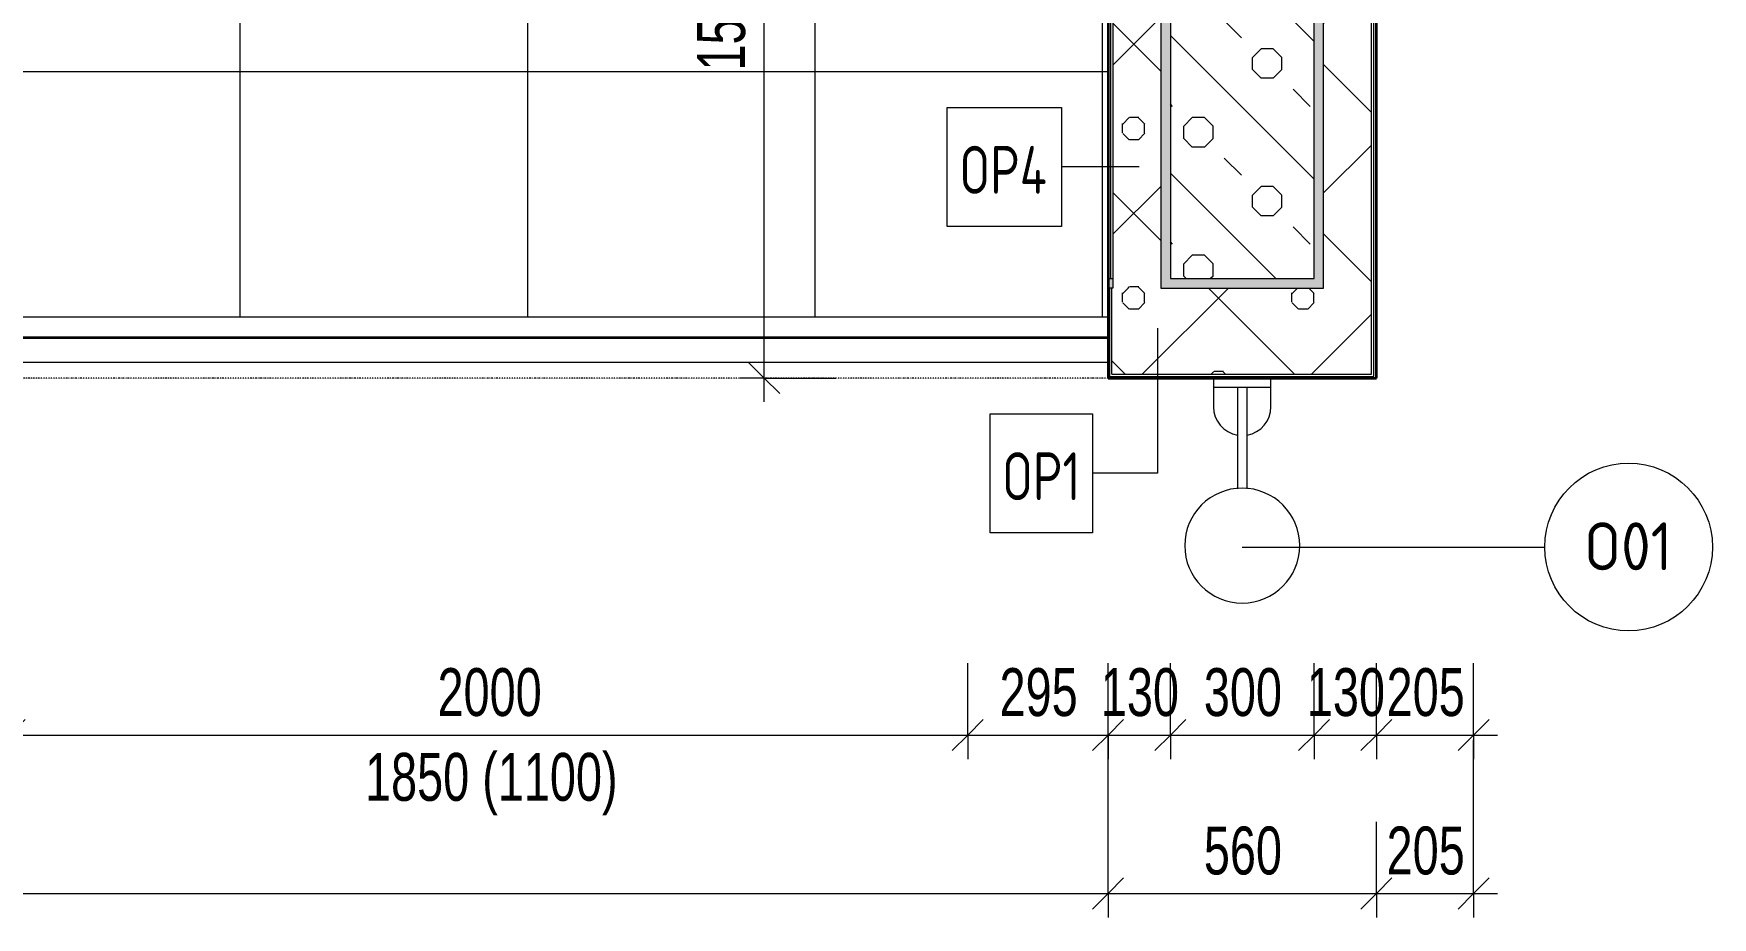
# Model space of a CAD drawing. Header units: millimetres. Extents: x -2854 to 232784, y -45352 to 20466.
# Drawn here: x 38716 to 42220, y -31522 to -29676 of the extents above; entities that cross this region are included whole.
import ezdxf

# ---------------------------------------------------------------- set-up
doc = ezdxf.new("R2010")
doc.units = ezdxf.units.MM
doc.linetypes.add('Dash dot dot', pattern=[5, 2, -1, 0, -1, 0, -1])
for name, color, linetype, lineweight in [('A-ANNO-DIMS', 211, 'Continuous', 9), ('A-ANNO-DIMS-50', 211, 'Continuous', 9), ('A-DETL', 90, 'Continuous', 13), ('A-FLOR-HRAL', 11, 'Continuous', 13), ('A-ROOF', 132, 'Continuous', 13), ('A-ROOF-OTLN', 132, 'Continuous', 13), ('A-ROOF-PATT', 132, 'Continuous', 13), ('A-WALL', 113, 'Continuous', 13), ('A-WALL-IDEN', 211, 'Continuous', 9), ('E-LITE-EQPM', 33, 'Continuous', 13), ('E-LITE-EQPM-IDEN', 33, 'Continuous', 9)]:
    doc.layers.add(name, color=color, linetype=linetype, lineweight=lineweight)
doc.layers.add('A-WALL-PATT', color=111, linetype='Continuous')
doc.styles.add('Arial_1', font='arial.ttf', dxfattribs={"width": 0.7, "height": 100})
doc.styles.add('ISOCPEUR', font='isocpeur.ttf', dxfattribs={"width": 0.9, "height": 100})
doc.styles.add('ISOCPEUR_2', font='isocpeur.ttf', dxfattribs={"width": 0.75, "height": 100})
doc.dimstyles.new('Vnitřní_-_průhledné', dxfattribs={"dimscale": 304.8, "dimtxt": 102.02594, "dimasz": 0.213255, "dimexe": 0.164042, "dimexo": 0.0625, "dimgap": 0.032808, "dimtad": 1, "dimdec": 0, "dimrnd": 5, "dimzin": 0, "dimdsep": 46, "dimtxsty": 'Arial_1', "dimblk1": 'OBLIQUE', "dimblk2": 'OBLIQUE', "dimsah": 1, "dimcen": 0.09, "dimdle": 0.164042, "dimazin": 0, "dimtfac": 1, "dimtdec": 4, "dimtix": 1, "dimtmove": 0, "dimatfit": 3, "dimfxl": 0.492126, "dimfxlon": 1, "dimtvp": 1, "dimtolj": 1, "dimtzin": 0, "dimarcsym": 2})
pattern_1 = [(45, (0, 0), (0, 353.552), []), (315, (0, 0), (353.552, 0), []), (270, (153.68, 9.56), (176.771, -176.771), [19.139, -334.416]), (270, (199.87, 9.56), (176.771, -176.771), [19.139, -334.416]), (0, (166.57, 23.1), (176.771, 176.771), [19.139, -334.416]), (0, (166.57, -23.1), (176.771, 176.771), [19.139, -334.416]), (45, (153.68, 9.56), (0, 353.552), [19.139, -230.861]), (45, (186.35, -23.1), (0, 353.552), [19.139, -230.861]), (315, (186.35, 23.1), (353.552, 0), [19.139, -230.861]), (315, (153.68, -9.56), (353.552, 0), [19.139, -230.861])]

# ---------------------------------------------------------------- blocks, each defined once
blk = doc.blocks.new('Zábradlí - Zábradlí-1250070-2NP_NÁVRH A')
at = {"layer": 'A-FLOR-HRAL'}
for p, q in [((29133.6, -30312.5), (40958.6, -30312.5)), ((29133.6, -30362.5), (40958.6, -30362.5))]:
    blk.add_line(p, q, dxfattribs=at)
blk = doc.blocks.new('DPS_světlo_54 - DPS_světlo_54-1229518-2NP_NÁVRH A')
at = {"layer": 'E-LITE-EQPM', "color": 11}
for p, q in [((60, -20), (60, 0)), ((-60, 0), (-60, -20)), ((60, -20), (-60, -20)), ((-60, -20), (-60, -60)), ((-10, -20), (-10, -231.3)), ((10, -231.3), (10, -20)), ((60, -60), (60, -20))]:
    blk.add_line(p, q, dxfattribs=at)
for centre, radius, start, end in [((0, -60), 60, 180, 260.4239), ((0, -60), 60, 279.6593, 0), ((0, -350), 120, 0, 180), ((0, -350), 120, 180, 360)]:
    blk.add_arc(centre, radius, start, end, dxfattribs=at)
blk = doc.blocks.new('DIMBLOCK64-2NP_NÁVRH A')
at = {"layer": 'A-ANNO-DIMS-50'}
for p, q in [((38665.6, -31141.2), (38665.6, -30991.2)), ((40665.6, -31141.2), (40665.6, -30991.2)), ((38665.6, -31141.2), (40665.6, -31141.2)), ((38665.6, -31141.2), (38665.6, -31191.2)), ((40665.6, -31141.2), (40665.6, -31191.2))]:
    blk.add_line(p, q, dxfattribs=at)
at = {"layer": 'A-ANNO-DIMS-50', "lineweight": 18}
for p, q in [((38665.6, -31141.2), (38698.1, -31108.7)), ((40665.6, -31141.2), (40698.1, -31108.7)), ((38665.6, -31141.2), (38633.1, -31173.7)), ((40665.6, -31141.2), (40633.1, -31173.7))]:
    blk.add_line(p, q, dxfattribs=at)
at = {"layer": 'A-ANNO-DIMS-50', "color": 0, "char_height": 100, "attachment_point": 1, "line_spacing_factor": 0.941778, "style": 'Arial_1'}
for s, insert, width in [('2000', (39558.8, -31001.4), 256.164), ('1850 (1100)', (39407.4, -31178.4), 619.69)]:
    blk.add_mtext(s, dxfattribs=dict(at, insert=insert, width=width))
blk = doc.blocks.new('_Oblique')
at = {"color": 0, "linetype": 'ByBlock', "lineweight": -2}
blk.add_line((-0.5, -0.5), (0.5, 0.5), dxfattribs=at)
blk = doc.blocks.new('DIMBLOCK65-2NP_NÁVRH A')
at = {"layer": 'A-ANNO-DIMS-50'}
for p, q in [((40665.6, -31141.2), (40665.6, -30991.2)), ((40958.6, -31141.2), (40958.6, -30991.2)), ((40665.6, -31141.2), (40958.6, -31141.2)), ((40665.6, -31141.2), (40665.6, -31191.2)), ((40958.6, -31141.2), (40958.6, -31191.2))]:
    blk.add_line(p, q, dxfattribs=at)
at = {"layer": 'A-ANNO-DIMS-50', "lineweight": 18}
for p, q in [((40665.6, -31141.2), (40698.1, -31108.7)), ((40958.6, -31141.2), (40991.1, -31108.7)), ((40665.6, -31141.2), (40633.1, -31173.7)), ((40958.6, -31141.2), (40926.1, -31173.7))]:
    blk.add_line(p, q, dxfattribs=at)
at = {"layer": 'A-ANNO-DIMS-50', "color": 0, "insert": (40732, -31001.4), "char_height": 100, "width": 192.123, "attachment_point": 1, "line_spacing_factor": 0.941778, "style": 'Arial_1'}
blk.add_mtext('295', dxfattribs=at)
blk = doc.blocks.new('DIMBLOCK66-2NP_NÁVRH A')
at = {"layer": 'A-ANNO-DIMS-50'}
for p, q in [((40958.6, -31141.2), (40958.6, -30991.2)), ((41088.6, -31141.2), (41088.6, -30991.2)), ((40958.6, -31141.2), (41088.6, -31141.2)), ((40958.6, -31141.2), (40958.6, -31191.2)), ((41088.6, -31141.2), (41088.6, -31191.2))]:
    blk.add_line(p, q, dxfattribs=at)
at = {"layer": 'A-ANNO-DIMS-50', "lineweight": 18}
for p, q in [((40958.6, -31141.2), (40991.1, -31108.7)), ((41088.6, -31141.2), (41121.1, -31108.7)), ((40958.6, -31141.2), (40926.1, -31173.7)), ((41088.6, -31141.2), (41056.1, -31173.7))]:
    blk.add_line(p, q, dxfattribs=at)
at = {"layer": 'A-ANNO-DIMS-50', "color": 0, "insert": (40943.5, -31001.4), "char_height": 100, "width": 192.123, "attachment_point": 1, "line_spacing_factor": 0.941778, "style": 'Arial_1'}
blk.add_mtext('130', dxfattribs=at)
blk = doc.blocks.new('DIMBLOCK67-2NP_NÁVRH A')
at = {"layer": 'A-ANNO-DIMS-50'}
for p, q in [((41088.6, -31141.2), (41088.6, -30991.2)), ((41388.6, -31141.2), (41388.6, -30991.2)), ((41088.6, -31141.2), (41388.6, -31141.2)), ((41088.6, -31141.2), (41088.6, -31191.2)), ((41388.6, -31141.2), (41388.6, -31191.2))]:
    blk.add_line(p, q, dxfattribs=at)
at = {"layer": 'A-ANNO-DIMS-50', "lineweight": 18}
for p, q in [((41088.6, -31141.2), (41121.1, -31108.7)), ((41388.6, -31141.2), (41421.1, -31108.7)), ((41088.6, -31141.2), (41056.1, -31173.7)), ((41388.6, -31141.2), (41356.1, -31173.7))]:
    blk.add_line(p, q, dxfattribs=at)
at = {"layer": 'A-ANNO-DIMS-50', "color": 0, "insert": (41158.5, -31001.4), "char_height": 100, "width": 192.123, "attachment_point": 1, "line_spacing_factor": 0.941778, "style": 'Arial_1'}
blk.add_mtext('300', dxfattribs=at)
blk = doc.blocks.new('DIMBLOCK68-2NP_NÁVRH A')
at = {"layer": 'A-ANNO-DIMS-50'}
for p, q in [((41388.6, -31141.2), (41388.6, -30991.2)), ((41518.6, -31141.2), (41518.6, -30991.2)), ((41388.6, -31141.2), (41518.6, -31141.2)), ((41388.6, -31141.2), (41388.6, -31191.2)), ((41518.6, -31141.2), (41518.6, -31191.2))]:
    blk.add_line(p, q, dxfattribs=at)
at = {"layer": 'A-ANNO-DIMS-50', "lineweight": 18}
for p, q in [((41388.6, -31141.2), (41421.1, -31108.7)), ((41518.6, -31141.2), (41551.1, -31108.7)), ((41388.6, -31141.2), (41356.1, -31173.7)), ((41518.6, -31141.2), (41486.1, -31173.7))]:
    blk.add_line(p, q, dxfattribs=at)
at = {"layer": 'A-ANNO-DIMS-50', "color": 0, "insert": (41373.5, -31001.4), "char_height": 100, "width": 192.123, "attachment_point": 1, "line_spacing_factor": 0.941778, "style": 'Arial_1'}
blk.add_mtext('130', dxfattribs=at)
blk = doc.blocks.new('DIMBLOCK69-2NP_NÁVRH A')
at = {"layer": 'A-ANNO-DIMS-50'}
for p, q in [((41518.6, -31141.2), (41518.6, -30991.2)), ((41721.6, -31141.2), (41721.6, -30991.2)), ((41518.6, -31141.2), (41771.6, -31141.2)), ((41518.6, -31141.2), (41518.6, -31191.2)), ((41721.6, -31141.2), (41721.6, -31191.2))]:
    blk.add_line(p, q, dxfattribs=at)
at = {"layer": 'A-ANNO-DIMS-50', "lineweight": 18}
for p, q in [((41518.6, -31141.2), (41551.1, -31108.7)), ((41721.6, -31141.2), (41754.1, -31108.7)), ((41518.6, -31141.2), (41486.1, -31173.7)), ((41721.6, -31141.2), (41689.1, -31173.7))]:
    blk.add_line(p, q, dxfattribs=at)
at = {"layer": 'A-ANNO-DIMS-50', "color": 0, "insert": (41540, -31001.4), "char_height": 100, "width": 192.123, "attachment_point": 1, "line_spacing_factor": 0.941778, "style": 'Arial_1'}
blk.add_mtext('205', dxfattribs=at)
blk = doc.blocks.new('DIMBLOCK89-2NP_NÁVRH A')
at = {"layer": 'A-ANNO-DIMS-50'}
for p, q in [((40958.6, -31472), (40958.6, -31117.1)), ((35401.3, -31472), (35401.3, -31150.9)), ((35401.3, -31472), (40958.6, -31472)), ((35401.3, -31472), (35401.3, -31522)), ((40958.6, -31472), (40958.6, -31522))]:
    blk.add_line(p, q, dxfattribs=at)
at = {"layer": 'A-ANNO-DIMS-50', "lineweight": 18}
for p, q in [((35401.3, -31472), (35433.8, -31439.5)), ((40958.6, -31472), (40991.1, -31439.5)), ((35401.3, -31472), (35368.8, -31504.5)), ((40958.6, -31472), (40926.1, -31504.5))]:
    blk.add_line(p, q, dxfattribs=at)
at = {"layer": 'A-ANNO-DIMS-50', "color": 0, "insert": (38073.2, -31332.2), "char_height": 100, "width": 256.164, "attachment_point": 1, "line_spacing_factor": 0.941778, "style": 'Arial_1'}
blk.add_mtext('5555', dxfattribs=at)
blk = doc.blocks.new('DIMBLOCK90-2NP_NÁVRH A')
at = {"layer": 'A-ANNO-DIMS-50'}
for p, q in [((40958.6, -31472), (40958.6, -31117.1)), ((41518.6, -31472), (41518.6, -31322)), ((40958.6, -31472), (41518.6, -31472)), ((40958.6, -31472), (40958.6, -31522)), ((41518.6, -31472), (41518.6, -31522))]:
    blk.add_line(p, q, dxfattribs=at)
at = {"layer": 'A-ANNO-DIMS-50', "lineweight": 18}
for p, q in [((40958.6, -31472), (40991.1, -31439.5)), ((41518.6, -31472), (41551.1, -31439.5)), ((40958.6, -31472), (40926.1, -31504.5)), ((41518.6, -31472), (41486.1, -31504.5))]:
    blk.add_line(p, q, dxfattribs=at)
at = {"layer": 'A-ANNO-DIMS-50', "color": 0, "insert": (41158.5, -31332.2), "char_height": 100, "width": 192.123, "attachment_point": 1, "line_spacing_factor": 0.941778, "style": 'Arial_1'}
blk.add_mtext('560', dxfattribs=at)
blk = doc.blocks.new('DIMBLOCK91-2NP_NÁVRH A')
at = {"layer": 'A-ANNO-DIMS-50'}
for p, q in [((41721.6, -31472), (41721.6, -31150.9)), ((41518.6, -31472), (41518.6, -31322)), ((41518.6, -31472), (41771.6, -31472)), ((41518.6, -31472), (41518.6, -31522)), ((41721.6, -31472), (41721.6, -31522))]:
    blk.add_line(p, q, dxfattribs=at)
at = {"layer": 'A-ANNO-DIMS-50', "lineweight": 18}
for p, q in [((41518.6, -31472), (41551.1, -31439.5)), ((41721.6, -31472), (41754.1, -31439.5)), ((41518.6, -31472), (41486.1, -31504.5)), ((41721.6, -31472), (41689.1, -31504.5))]:
    blk.add_line(p, q, dxfattribs=at)
at = {"layer": 'A-ANNO-DIMS-50', "color": 0, "insert": (41540, -31332.2), "char_height": 100, "width": 192.123, "attachment_point": 1, "line_spacing_factor": 0.941778, "style": 'Arial_1'}
blk.add_mtext('205', dxfattribs=at)
blk = doc.blocks.new('Popiska osvětlovací tělesa - Popiska okna_Bublina-1426969-2NP_NÁVRH A')
at = {"layer": 'E-LITE-EQPM-IDEN'}
blk.add_circle((0, 0), 3.5, dxfattribs=at)
blk = doc.blocks.new('DIMBLOCK102-2NP_NÁVRH A')
at = {"layer": 'A-ANNO-DIMS-50', "lineweight": 18}
for p, q in [((40240.6, -28897.7), (40208.1, -28865.2)), ((40240.6, -28897.7), (40273.1, -28930.2)), ((40240.6, -30395.5), (40208.1, -30363)), ((40240.6, -30395.5), (40273.1, -30428))]:
    blk.add_line(p, q, dxfattribs=at)
at = {"layer": 'A-ANNO-DIMS-50'}
for p, q in [((40240.6, -28897.7), (40190.6, -28897.7)), ((40240.6, -30445.5), (40240.6, -28897.7)), ((40240.6, -28897.7), (40390.6, -28897.7)), ((40240.6, -30395.5), (40190.6, -30395.5)), ((40240.6, -30395.5), (40390.6, -30395.5))]:
    blk.add_line(p, q, dxfattribs=at)
at = {"layer": 'A-ANNO-DIMS-50', "color": 0, "insert": (40100.8, -29753.3), "char_height": 100, "width": 256.164, "attachment_point": 1, "rotation": 90, "line_spacing_factor": 0.941778, "style": 'Arial_1'}
blk.add_mtext('1500', dxfattribs=at)
blk = doc.blocks.new('DIMBLOCK138-2NP_NÁVRH A')
at = {"layer": 'A-ANNO-DIMS-50'}
for p, q in [((38007.8, -31141.2), (38007.8, -30991.2)), ((38665.6, -31141.2), (38665.6, -30991.2)), ((38007.8, -31141.2), (38715.6, -31141.2)), ((38007.8, -31141.2), (38007.8, -31191.2)), ((38665.6, -31141.2), (38665.6, -31191.2))]:
    blk.add_line(p, q, dxfattribs=at)
at = {"layer": 'A-ANNO-DIMS-50', "lineweight": 18}
for p, q in [((38007.8, -31141.2), (38040.3, -31108.7)), ((38665.6, -31141.2), (38698.1, -31108.7)), ((38007.8, -31141.2), (37975.3, -31173.7)), ((38665.6, -31141.2), (38633.1, -31173.7))]:
    blk.add_line(p, q, dxfattribs=at)
at = {"layer": 'A-ANNO-DIMS-50', "color": 0, "insert": (38256.6, -31001.4), "char_height": 100, "width": 192.123, "attachment_point": 1, "line_spacing_factor": 0.941778, "style": 'Arial_1'}
blk.add_mtext('660', dxfattribs=at)

msp = doc.modelspace()

# ---------------------------------------------------------------- hatches: boundary and pattern name
at = {"layer": 'A-ROOF-PATT'}
h = msp.add_hatch(dxfattribs=at)
h.set_pattern_fill('FP_75', color=254, style=0, pattern_type=2)
h.set_pattern_definition([(0, (18746.6, -4561.17), (0, 599.872), []), (90, (18746.6, -4561.17), (-600, 4e-14), [])])
h.paths.add_polyline_path([(40941.2, -30267.5), (40958.6, -30267.5), (40958.6, -28897.7), (40733.6, -28897.7), (40733.6, -28187.7), (41133.6, -28187.7), (41133.6, -27850.5), (40615.6, -27850.5), (40615.6, -27892.5), (38715.6, -27892.5), (38715.6, -27850.5), (37982.8, -27850.5), (37982.8, -27892.5), (36532.8, -27892.5), (36532.8, -27850.5), (35401.3, -27850.5), (35401.3, -29270.5), (34678.2, -29270.5), (34678.2, -29312.5), (32378.2, -29312.5), (32378.2, -29270.5), (31678.2, -29270.5), (31678.2, -29312.5), (29378.2, -29312.5), (29378.2, -29270.5), (29133.6, -29270.5), (29133.6, -30267.5), (40726.6, -30267.5)])
h.paths.add_polyline_path([(39670.2, -28554.8), (39631.4, -28549.7), (39595.2, -28534.8), (39564.2, -28510.9), (39540.3, -28479.8), (39525.4, -28443.7), (39520.2, -28404.8), (39525.4, -28366), (39540.3, -28329.8), (39564.2, -28298.8), (39595.2, -28274.9), (39631.4, -28260), (39670.2, -28254.8), (39709.1, -28260), (39745.2, -28274.9), (39776.3, -28298.8), (39800.1, -28329.8), (39815.1, -28366), (39820.2, -28404.8), (39815.1, -28443.7), (39800.1, -28479.8), (39776.3, -28510.9), (39745.2, -28534.8), (39709.1, -28549.7)])
h.paths.add_polyline_path([(36810.2, -28554.8), (36771.4, -28549.7), (36735.2, -28534.8), (36704.2, -28510.9), (36680.3, -28479.8), (36665.4, -28443.7), (36660.2, -28404.8), (36665.4, -28366), (36680.3, -28329.8), (36704.2, -28298.8), (36735.2, -28274.9), (36771.4, -28260), (36810.2, -28254.8), (36849.1, -28260), (36885.2, -28274.9), (36916.3, -28298.8), (36940.1, -28329.8), (36955.1, -28366), (36960.2, -28404.8), (36955.1, -28443.7), (36940.1, -28479.8), (36916.3, -28510.9), (36885.2, -28534.8), (36849.1, -28549.7)])
at = {"layer": 'A-WALL-PATT', "lineweight": 13}
h = msp.add_hatch(dxfattribs=at)
h.set_pattern_fill('FP_48', color=256, angle=225, style=0, pattern_type=2)
h.set_pattern_definition([(135, (41388.59, -29405.74), (-143.684, -143.684), []), (90, (41321.29, -29176.8), (-143.684, 143.684), [25.4, -261.968]), (135, (41321.29, -29151.4), (-143.684, -143.684), [25.4, -177.8]), (180, (41303.33, -29133.44), (-143.684, -143.684), [25.4, -261.968]), (225, (41277.92, -29133.44), (143.684, -143.684), [25.4, -177.8]), (90, (41259.96, -29176.8), (-143.684, 143.684), [25.4, -261.968]), (135, (41277.93, -29194.76), (-143.684, -143.684), [25.4, -177.8]), (180, (41303.32, -29194.76), (-143.684, -143.684), [25.4, -261.968]), (225, (41321.29, -29176.8), (143.684, -143.684), [25.4, -177.8]), (135, (41236.74, -29110.21), (-143.684, -143.684), [50.8, -152.4])])
h.paths.add_polyline_path([(41088.6, -30187.5), (41388.6, -30187.5), (41388.6, -29062.5), (41263.6, -29062.5), (41263.6, -28767.7), (41088.6, -28767.7), (41088.6, -30045.5)])
for points in [[(41068.6, -30187.5), (41088.6, -30187.5), (41088.6, -28787.7), (41068.6, -28787.7), (41068.6, -30045.5)], [(41408.6, -30207.5), (41408.6, -29062.5), (41388.6, -29062.5), (41388.6, -30207.5)]]:
    msp.add_hatch(color=11, dxfattribs=at).paths.add_polyline_path(points)
h = msp.add_hatch(dxfattribs=at)
h.set_pattern_fill('FP_1', color=11, style=0, pattern_type=2)
h.set_pattern_definition(pattern_1)
h.paths.add_polyline_path([(41068.6, -30207.5), (41068.6, -28887.7), (40968.6, -28887.7), (40968.6, -30207.5)])
h = msp.add_hatch(dxfattribs=at)
h.set_pattern_fill('FP_1', color=11, style=0, pattern_type=2)
h.set_pattern_definition(pattern_1)
h.paths.add_polyline_path([(41508.6, -30387.5), (41508.6, -29062.5), (41408.6, -29062.5), (41408.6, -30387.5)])
h = msp.add_hatch(color=11, dxfattribs=at)
h.paths.add_polyline_path([(40958.6, -30207.5), (40968.6, -30207.5), (40968.6, -30187.5), (40958.6, -30187.5)])
h.paths.add_polyline_path([(41068.6, -30207.5), (41388.6, -30207.5), (41388.6, -30187.5), (41068.6, -30187.5)])
h = msp.add_hatch(dxfattribs=at)
h.set_pattern_fill('FP_1', color=11, style=0, pattern_type=2)
h.set_pattern_definition(pattern_1)
h.paths.add_polyline_path([(41155.8, -30387.5), (41408.6, -30387.5), (41408.6, -30207.5), (40966.6, -30207.5), (40966.6, -30387.5)])

# ---------------------------------------------------------------- linework, layer by layer
at = {"layer": 'A-DETL', "linetype": 'Dash dot dot'}
msp.add_line((40958.6, -30395.5), (29133.6, -30395.5), dxfattribs=at)
at = {"layer": 'A-ROOF', "color": 254}
msp.add_line((29133.6, -30267.5), (40958.6, -30267.5), dxfattribs=at)
at = {"layer": 'A-ROOF-OTLN', "color": 11}
msp.add_line((29133.6, -30309.3), (40958.6, -30309.3), dxfattribs=at)
at = {"layer": 'A-WALL', "color": 10}
for p, q in [((41068.6, -28787.7), (41068.6, -30207.5)), ((40963.6, -28892.7), (40963.6, -30187.5)), ((40968.6, -28887.7), (40968.6, -30207.5)), ((41408.6, -30207.5), (41408.6, -29062.5)), ((41508.6, -30387.5), (41508.6, -29262.5)), ((41513.6, -30392.5), (41513.6, -29267.5)), ((40958.6, -30187.5), (40968.6, -30187.5)), ((40968.6, -30207.5), (40958.6, -30207.5)), ((40961.6, -30207.5), (40961.6, -30392.5)), ((40966.6, -30387.5), (40966.6, -30207.5)), ((41068.6, -30207.5), (41408.6, -30207.5)), ((40961.6, -30392.5), (41513.6, -30392.5)), ((40966.6, -30387.5), (41508.6, -30387.5))]:
    msp.add_line(p, q, dxfattribs=at)
at = {"layer": 'A-WALL', "color": 1, "lineweight": 35}
for p, q in [((40958.6, -28897.7), (40958.6, -30395.5)), ((41518.6, -30395.5), (41518.6, -29270.5)), ((40958.6, -30395.5), (41518.6, -30395.5))]:
    msp.add_line(p, q, dxfattribs=at)
at = {"layer": 'A-WALL'}
for p, q in [((41088.6, -28897.7), (41088.6, -30187.5)), ((41388.6, -30187.5), (41388.6, -29062.5)), ((41088.6, -30187.5), (41388.6, -30187.5))]:
    msp.add_line(p, q, dxfattribs=at)
at = {"layer": 'A-WALL-IDEN'}
for p, q in [((41023.6, -29954.6), (40861.6, -29954.6)), ((41061.8, -30291.5), (41061.8, -30594.4)), ((41061.8, -30594.4), (40926.1, -30594.4))]:
    msp.add_line(p, q, dxfattribs=at)
at = {"layer": 'A-WALL-IDEN', "flags": 128}
for points in [[(40623, -29830.4), (40861.6, -29830.4), (40861.6, -30078.9), (40623, -30078.9)], [(40712.2, -30470.2), (40926.1, -30470.2), (40926.1, -30718.7), (40712.2, -30718.7)]]:
    msp.add_lwpolyline(points, close=True, dxfattribs=at)
at = {"layer": 'E-LITE-EQPM-IDEN'}
msp.add_line((41238.6, -30748.4), (41870.2, -30748.4), dxfattribs=at)

# ---------------------------------------------------------------- block references
at = {"layer": 'A-FLOR-HRAL'}
msp.add_blockref('Zábradlí - Zábradlí-1250070-2NP_NÁVRH A', (0, 0), dxfattribs=at)
at = {"layer": 'E-LITE-EQPM', "color": 11}
msp.add_blockref('DPS_světlo_54 - DPS_světlo_54-1229518-2NP_NÁVRH A', (41238.6, -30395.5), dxfattribs=at)
at = {"layer": 'E-LITE-EQPM-IDEN', "xscale": 49.99999999999998, "yscale": 49.99999999999998, "zscale": 49.99999999999998}
msp.add_blockref('Popiska osvětlovací tělesa - Popiska okna_Bublina-1426969-2NP_NÁVRH A', (42045.2, -30748.4), dxfattribs=at)

# ---------------------------------------------------------------- texts
at = {"layer": 'A-WALL-IDEN', "char_height": 100, "attachment_point": 1, "style": 'ISOCPEUR_2'}
for s, insert, width in [('OP4', (40648, -29910.8), 225.475), ('OP1', (40737.2, -30550.6), 195.411)]:
    msp.add_mtext(s, dxfattribs=dict(at, insert=insert, width=width))
at = {"layer": 'E-LITE-EQPM-IDEN', "insert": (41952.1, -30696.9), "char_height": 100, "width": 223.671, "attachment_point": 1, "style": 'ISOCPEUR'}
msp.add_mtext('O01', dxfattribs=at)

# ---------------------------------------------------------------- dimensions: what is measured, and where the dimension line sits
at = {"layer": 'A-ANNO-DIMS'}
dim = msp.add_linear_dim(base=(40240.6, -28897.7), p1=(40390.6, -30395.5), p2=(40390.6, -28897.7), angle=90, dimstyle='Vnitřní_-_průhledné', override={"dimpost": '<>', "dimfxl": 1497.834685}, dxfattribs=at)
dim.commit()
dim.dimension.update_dxf_attribs({"geometry": 'DIMBLOCK102-2NP_NÁVRH A', "text_midpoint": (40179.6, -29646.6)})
for base, p1, p2, override, picture, middle in [((38665.6, -31141.2), (38007.8, -30991.2), (38665.6, -30991.2), {"dimpost": '<>', "dimfxl": 657.778139}, 'DIMBLOCK138-2NP_NÁVRH A', (38336.7, -31080.2)), ((40958.6, -31141.2), (40665.6, -30991.2), (40958.6, -30991.2), {"dimpost": '<>', "dimfxl": 293.028668}, 'DIMBLOCK65-2NP_NÁVRH A', (40812.1, -31080.2)), ((41088.6, -31141.2), (40958.6, -30991.2), (41088.6, -30991.2), {"dimpost": '<>', "dimfxl": 130}, 'DIMBLOCK66-2NP_NÁVRH A', (41023.6, -31080.1)), ((41388.6, -31141.2), (41088.6, -30991.2), (41388.6, -30991.2), {"dimpost": '<>', "dimfxl": 300}, 'DIMBLOCK67-2NP_NÁVRH A', (41238.6, -31080.1)), ((41518.6, -31141.2), (41388.6, -30991.2), (41518.6, -30991.2), {"dimpost": '<>', "dimfxl": 130}, 'DIMBLOCK68-2NP_NÁVRH A', (41453.6, -31080.1)), ((41721.6, -31141.2), (41518.6, -30991.2), (41721.6, -30991.2), {"dimpost": '<>', "dimfxl": 203}, 'DIMBLOCK69-2NP_NÁVRH A', (41620.1, -31080.2)), ((40958.6, -31472), (35401.3, -31150.9), (40958.6, -31117.1), {"dimpost": '<>', "dimfxl": 5557.403914}, 'DIMBLOCK89-2NP_NÁVRH A', (38179.9, -31411.1)), ((41518.6, -31472), (40958.6, -31117.1), (41518.6, -31322), {"dimpost": '<>', "dimfxl": 596.295465}, 'DIMBLOCK90-2NP_NÁVRH A', (41238.6, -31410.9)), ((41721.6, -31472), (41518.6, -31322), (41721.6, -31150.9), {"dimpost": '<>', "dimfxl": 265.483151}, 'DIMBLOCK91-2NP_NÁVRH A', (41620.1, -31410.9))]:
    dim = msp.add_linear_dim(base=base, p1=p1, p2=p2, dimstyle='Vnitřní_-_průhledné', override=override, dxfattribs=at)
    dim.commit()
    dim.dimension.update_dxf_attribs({"geometry": picture, "text_midpoint": middle})
dim = msp.add_linear_dim(base=(40665.6, -31141.2), p1=(38665.6, -30991.2), p2=(40665.6, -30991.2), text='<>\\X1850 (1100)', dimstyle='Vnitřní_-_průhledné', override={"dimpost": '<>', "dimfxl": 2000}, dxfattribs=at)
dim.commit()
dim.dimension.update_dxf_attribs({"geometry": 'DIMBLOCK64-2NP_NÁVRH A', "text_midpoint": (39665.6, -31141.2)})

doc.saveas('drawing.dxf')
